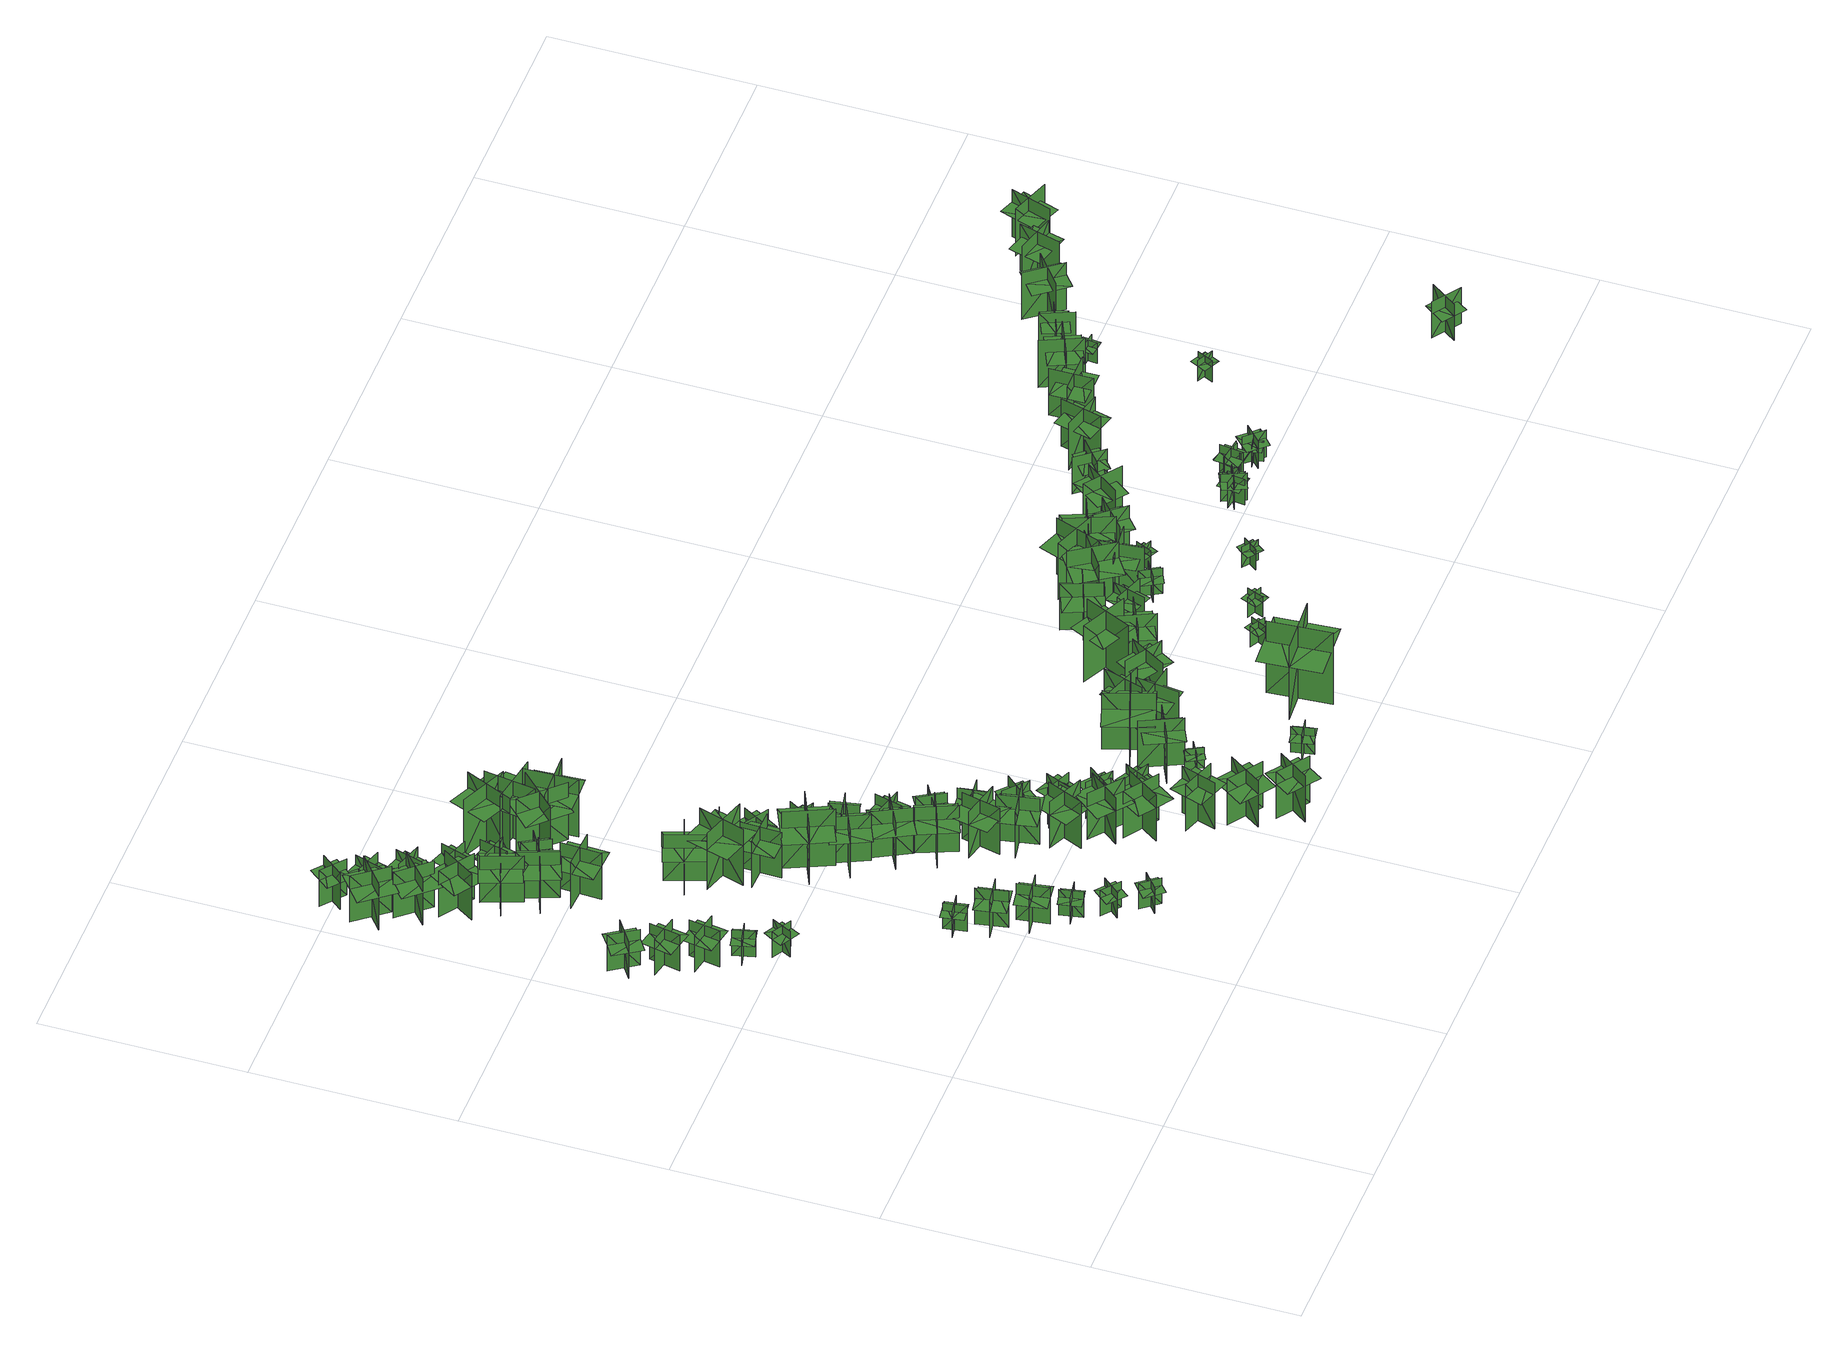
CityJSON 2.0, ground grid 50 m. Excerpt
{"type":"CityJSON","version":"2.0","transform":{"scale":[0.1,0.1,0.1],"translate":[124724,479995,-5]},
"CityObjects":{
"tree1":{"type":"SolitaryVegetationObject","geometry":[{"type":"MultiSurface","lod":"1","boundaries":[[[0,1,2]],[[0,2,3]],[[4,5,6]],[[4,6,7]],[[8,9,10]],[[8,10,11]],[[8,11,12]],[[8,12,13]]]}]},
"tree2":{"type":"SolitaryVegetationObject","geometry":[{"type":"MultiSurface","lod":"1","boundaries":[[[14,15,16]],[[14,16,17]],[[18,19,20]],[[18,20,21]],[[22,23,24]],[[22,24,25]],[[22,25,26]],[[22,26,27]]]}]},
"tree3":{"type":"SolitaryVegetationObject","geometry":[{"type":"MultiSurface","lod":"1","boundaries":[[[28,29,30]],[[28,30,31]],[[32,33,34]],[[32,34,35]],[[36,37,38]],[[36,38,39]],[[36,39,40]],[[36,40,41]]]}]},
"tree4":{"type":"SolitaryVegetationObject","geometry":[{"type":"MultiSurface","lod":"1","boundaries":[[[42,43,44]],[[42,44,45]],[[46,47,48]],[[46,48,49]],[[50,51,52]],[[50,52,53]],[[50,53,54]],[[50,54,55]]]}]},
"tree5":{"type":"SolitaryVegetationObject","geometry":[{"type":"MultiSurface","lod":"1","boundaries":[[[56,57,58]],[[56,58,59]],[[60,61,62]],[[60,62,63]],[[64,65,66]],[[64,66,67]],[[64,67,68]],[[64,68,69]]]}]},
"tree6":{"type":"SolitaryVegetationObject","geometry":[{"type":"MultiSurface","lod":"1","boundaries":[[[70,71,72]],[[70,72,73]],[[74,75,76]],[[74,76,77]],[[78,79,80]],[[78,80,81]],[[78,81,82]],[[78,82,83]]]}]},
"tree7":{"type":"SolitaryVegetationObject","geometry":[{"type":"MultiSurface","lod":"1","boundaries":[[[84,85,86]],[[84,86,87]],[[88,89,90]],[[88,90,91]],[[92,93,94]],[[92,94,95]],[[92,95,96]],[[92,96,97]]]}]},
"tree8":{"type":"SolitaryVegetationObject","geometry":[{"type":"MultiSurface","lod":"1","boundaries":[[[98,99,100]],[[98,100,101]],[[102,103,104]],[[102,104,105]],[[106,107,108]],[[106,108,109]],[[106,109,110]],[[106,110,111]]]}]},
"tree9":{"type":"SolitaryVegetationObject","geometry":[{"type":"MultiSurface","lod":"1","boundaries":[[[112,113,114]],[[112,114,115]],[[116,117,118]],[[116,118,119]],[[120,121,122]],[[120,122,123]],[[120,123,124]],[[120,124,125]]]}]},
"tree10":{"type":"SolitaryVegetationObject","geometry":[{"type":"MultiSurface","lod":"1","boundaries":[[[126,127,128]],[[126,128,129]],[[130,131,132]],[[130,132,133]],[[134,135,136]],[[134,136,137]],[[134,137,138]],[[134,138,139]]]}]},
"tree11":{"type":"SolitaryVegetationObject","geometry":[{"type":"MultiSurface","lod":"1","boundaries":[[[140,141,142]],[[140,142,143]],[[144,145,146]],[[144,146,147]],[[148,149,150]],[[148,150,151]],[[148,151,152]],[[148,152,153]]]}]},
"tree12":{"type":"SolitaryVegetationObject","geometry":[{"type":"MultiSurface","lod":"1","boundaries":[[[154,155,156]],[[154,156,157]],[[158,159,160]],[[158,160,161]],[[162,163,164]],[[162,164,165]],[[162,165,166]],[[162,166,167]]]}]},
"tree13":{"type":"SolitaryVegetationObject","geometry":[{"type":"MultiSurface","lod":"1","boundaries":[[[168,169,170]],[[168,170,171]],[[172,173,174]],[[172,174,175]],[[176,177,178]],[[176,178,179]],[[176,179,180]],[[176,180,181]]]}]},
"tree14":{"type":"SolitaryVegetationObject","geometry":[{"type":"MultiSurface","lod":"1","boundaries":[[[182,183,184]],[[182,184,185]],[[186,187,188]],[[186,188,189]],[[190,191,192]],[[190,192,193]],[[190,193,194]],[[190,194,195]]]}]},
"tree15":{"type":"SolitaryVegetationObject","geometry":[{"type":"MultiSurface","lod":"1","boundaries":[[[196,197,198]],[[196,198,199]],[[200,201,202]],[[200,202,203]],[[204,205,206]],[[204,206,207]],[[204,207,208]],[[204,208,209]]]}]},
"tree16":{"type":"SolitaryVegetationObject","geometry":[{"type":"MultiSurface","lod":"1","boundaries":[[[210,211,212]],[[210,212,213]],[[214,215,216]],[[214,216,217]],[[218,219,220]],[[218,220,221]],[[218,221,222]],[[218,222,223]]]}]},
"tree17":{"type":"SolitaryVegetationObject","geometry":[{"type":"MultiSurface","lod":"1","boundaries":[[[224,225,226]],[[224,226,227]],[[228,229,230]],[[228,230,231]],[[232,233,234]],[[232,234,235]],[[232,235,236]],[[232,236,237]]]}]},
"tree18":{"type":"SolitaryVegetationObject","geometry":[{"type":"MultiSurface","lod":"1","boundaries":[[[238,239,240]],[[238,240,241]],[[242,243,244]],[[242,244,245]],[[246,247,248]],[[246,248,249]],[[246,249,250]],[[246,250,251]]]}]},
"tree19":{"type":"SolitaryVegetationObject","geometry":[{"type":"MultiSurface","lod":"1","boundaries":[[[252,253,254]],[[252,254,255]],[[256,257,258]],[[256,258,259]],[[260,261,262]],[[260,262,263]],[[260,263,264]],[[260,264,265]]]}]},
"tree20":{"type":"SolitaryVegetationObject","geometry":[{"type":"MultiSurface","lod":"1","boundaries":[[[266,267,268]],[[266,268,269]],[[270,271,272]],[[270,272,273]],[[274,275,276]],[[274,276,277]],[[274,277,278]],[[274,278,279]]]}]},
"tree21":{"type":"SolitaryVegetationObject","geometry":[{"type":"MultiSurface","lod":"1","boundaries":[[[280,281,282]],[[280,282,283]],[[284,285,286]],[[284,286,287]],[[288,289,290]],[[288,290,291]],[[288,291,292]],[[288,292,293]]]}]},
"tree22":{"type":"SolitaryVegetationObject","geometry":[{"type":"MultiSurface","lod":"1","boundaries":[[[294,295,296]],[[294,296,297]],[[298,299,300]],[[298,300,301]],[[302,303,304]],[[302,304,305]],[[302,305,306]],[[302,306,307]]]}]},
"tree23":{"type":"SolitaryVegetationObject","geometry":[{"type":"MultiSurface","lod":"1","boundaries":[[[308,309,310]],[[308,310,311]],[[312,313,314]],[[312,314,315]],[[316,317,318]],[[316,318,319]],[[316,319,320]],[[316,320,321]]]}]},
"tree24":{"type":"SolitaryVegetationObject","geometry":[{"type":"MultiSurface","lod":"1","boundaries":[[[322,323,324]],[[322,324,325]],[[326,327,328]],[[326,328,329]],[[330,331,332]],[[330,332,333]],[[330,333,334]],[[330,334,335]]]}]},
"tree25":{"type":"SolitaryVegetationObject","geometry":[{"type":"MultiSurface","lod":"1","boundaries":[[[336,337,338]],[[336,338,339]],[[340,341,342]],[[340,342,343]],[[344,345,346]],[[344,346,347]],[[344,347,348]],[[344,348,349]]]}]},
"tree26":{"type":"SolitaryVegetationObject","geometry":[{"type":"MultiSurface","lod":"1","boundaries":[[[350,351,352]],[[350,352,353]],[[354,355,356]],[[354,356,357]],[[358,359,360]],[[358,360,361]],[[358,361,362]],[[358,362,363]]]}]},
"tree27":{"type":"SolitaryVegetationObject","geometry":[{"type":"MultiSurface","lod":"1","boundaries":[[[364,365,366]],[[364,366,367]],[[368,369,370]],[[368,370,371]],[[372,373,374]],[[372,374,375]],[[372,375,376]],[[372,376,377]]]}]},
"tree28":{"type":"SolitaryVegetationObject","geometry":[{"type":"MultiSurface","lod":"1","boundaries":[[[378,379,380]],[[378,380,381]],[[382,383,384]],[[382,384,385]],[[386,387,388]],[[386,388,389]],[[386,389,390]],[[386,390,391]]]}]},
"tree29":{"type":"SolitaryVegetationObject","geometry":[{"type":"MultiSurface","lod":"1","boundaries":[[[392,393,394]],[[392,394,395]],[[396,397,398]],[[396,398,399]],[[400,401,402]],[[400,402,403]],[[400,403,404]],[[400,404,405]]]}]},
"tree30":{"type":"SolitaryVegetationObject","geometry":[{"type":"MultiSurface","lod":"1","boundaries":[[[406,407,408]],[[406,408,409]],[[410,411,412]],[[410,412,413]],[[414,415,416]],[[414,416,417]],[[414,418,419]],[[414,419,415]]]}]},
"tree31":{"type":"SolitaryVegetationObject","geometry":[{"type":"MultiSurface","lod":"1","boundaries":[[[420,421,422]],[[420,422,423]],[[424,425,426]],[[424,426,427]],[[428,429,430]],[[428,430,431]],[[428,431,432]],[[428,432,433]]]}]},
"tree32":{"type":"SolitaryVegetationObject","geometry":[{"type":"MultiSurface","lod":"1","boundaries":[[[434,435,436]],[[434,436,437]],[[438,439,440]],[[438,440,441]],[[442,443,444]],[[442,444,445]],[[442,445,446]],[[442,446,447]]]}]},
"tree33":{"type":"SolitaryVegetationObject","geometry":[{"type":"MultiSurface","lod":"1","boundaries":[[[448,449,450]],[[448,450,451]],[[452,453,454]],[[452,454,455]],[[456,457,458]],[[456,458,459]],[[456,459,460]],[[456,460,461]]]}]},
"tree34":{"type":"SolitaryVegetationObject","geometry":[{"type":"MultiSurface","lod":"1","boundaries":[[[462,463,464]],[[462,464,465]],[[466,467,468]],[[466,468,469]],[[470,471,472]],[[470,472,473]],[[470,474,475]],[[470,475,471]]]}]},
"tree35":{"type":"SolitaryVegetationObject","geometry":[{"type":"MultiSurface","lod":"1","boundaries":[[[476,477,478]],[[476,478,479]],[[480,481,482]],[[480,482,483]],[[484,485,486]],[[484,486,487]],[[484,487,488]],[[484,488,489]]]}]},
"tree36":{"type":"SolitaryVegetationObject","geometry":[{"type":"MultiSurface","lod":"1","boundaries":[[[490,491,492]],[[490,492,493]],[[494,495,496]],[[494,496,497]],[[498,499,500]],[[498,500,501]],[[498,502,503]],[[498,503,499]]]}]},
"tree37":{"type":"SolitaryVegetationObject","geometry":[{"type":"MultiSurface","lod":"1","boundaries":[[[504,505,506]],[[504,506,507]],[[508,509,510]],[[508,510,511]],[[512,513,514]],[[512,514,515]],[[512,515,516]],[[512,516,517]]]}]},
"tree38":{"type":"SolitaryVegetationObject","geometry":[{"type":"MultiSurface","lod":"1","boundaries":[[[518,519,520]],[[518,520,521]],[[522,523,524]],[[522,524,525]],[[526,527,528]],[[526,528,529]],[[526,529,530]],[[526,530,531]]]}]},
"tree39":{"type":"SolitaryVegetationObject","geometry":[{"type":"MultiSurface","lod":"1","boundaries":[[[532,533,534]],[[532,534,535]],[[536,537,538]],[[536,538,539]],[[540,541,542]],[[540,542,543]],[[540,544,545]],[[540,545,541]]]}]},
"tree40":{"type":"SolitaryVegetationObject","geometry":[{"type":"MultiSurface","lod":"1","boundaries":[[[546,547,548]],[[546,548,549]],[[550,551,552]],[[550,552,553]],[[554,555,556]],[[554,556,557]],[[554,557,558]],[[554,558,559]]]}]},
"tree41":{"type":"SolitaryVegetationObject","geometry":[{"type":"MultiSurface","lod":"1","boundaries":[[[560,561,562]],[[560,562,563]],[[564,565,566]],[[564,566,567]],[[568,569,570]],[[568,570,571]],[[568,571,572]],[[568,572,573]]]}]},
"tree42":{"type":"SolitaryVegetationObject","geometry":[{"type":"MultiSurface","lod":"1","boundaries":[[[574,575,576]],[[574,576,577]],[[578,579,580]],[[578,580,581]],[[582,583,584]],[[582,584,585]],[[582,585,586]],[[582,586,587]]]}]},
"tree43":{"type":"SolitaryVegetationObject","geometry":[{"type":"MultiSurface","lod":"1","boundaries":[[[588,589,590]],[[588,590,591]],[[592,593,594]],[[592,594,595]],[[596,597,598]],[[596,598,599]],[[596,599,600]],[[596,600,601]]]}]},
"tree44":{"type":"SolitaryVegetationObject","geometry":[{"type":"MultiSurface","lod":"1","boundaries":[[[602,603,604]],[[602,604,605]],[[606,607,608]],[[606,608,609]],[[610,611,612]],[[610,612,613]],[[610,613,614]],[[610,614,615]]]}]},
"tree45":{"type":"SolitaryVegetationObject","geometry":[{"type":"MultiSurface","lod":"1","boundaries":[[[616,617,618]],[[616,618,619]],[[620,621,622]],[[620,622,623]],[[624,625,626]],[[624,626,627]],[[624,627,628]],[[624,628,629]]]}]},
"tree46":{"type":"SolitaryVegetationObject","geometry":[{"type":"MultiSurface","lod":"1","boundaries":[[[630,631,632]],[[630,632,633]],[[634,635,636]],[[634,636,637]],[[638,639,640]],[[638,640,641]],[[638,641,642]],[[638,642,643]]]}]},
"tree47":{"type":"SolitaryVegetationObject","geometry":[{"type":"MultiSurface","lod":"1","boundaries":[[[644,645,646]],[[644,646,647]],[[648,649,650]],[[648,650,651]],[[652,653,654]],[[652,654,655]],[[652,655,656]],[[652,656,657]]]}]},
"tree48":{"type":"SolitaryVegetationObject","geometry":[{"type":"MultiSurface","lod":"1","boundaries":[[[658,659,660]],[[658,660,661]],[[662,663,664]],[[662,664,665]],[[666,667,668]],[[666,668,669]],[[666,669,670]],[[666,670,671]]]}]},
"tree49":{"type":"SolitaryVegetationObject","geometry":[{"type":"MultiSurface","lod":"1","boundaries":[[[672,673,674]],[[672,674,675]],[[676,677,678]],[[676,678,679]],[[680,681,682]],[[680,682,683]],[[680,683,684]],[[680,684,685]]]}]},
"tree50":{"type":"SolitaryVegetationObject","geometry":[{"type":"MultiSurface","lod":"1","boundaries":[[[686,687,688]],[[686,688,689]],[[690,691,692]],[[690,692,693]],[[694,695,696]],[[694,696,697]],[[694,697,698]],[[694,698,699]]]}]},
"tree51":{"type":"SolitaryVegetationObject","geometry":[{"type":"MultiSurface","lod":"1","boundaries":[[[700,701,702]],[[700,702,703]],[[704,705,706]],[[704,706,707]],[[708,709,710]],[[708,710,711]],[[708,711,712]],[[708,712,713]]]}]},
"tree52":{"type":"SolitaryVegetationObject","geometry":[{"type":"MultiSurface","lod":"1","boundaries":[[[714,715,716]],[[714,716,717]],[[718,719,720]],[[718,720,721]],[[722,723,724]],[[722,724,725]],[[722,725,726]],[[722,726,727]]]}]},
"tree53":{"type":"SolitaryVegetationObject","geometry":[{"type":"MultiSurface","lod":"1","boundaries":[[[728,729,730]],[[728,730,731]],[[732,733,734]],[[732,734,735]],[[736,737,738]],[[736,738,739]],[[736,739,740]],[[736,740,741]]]}]},
"tree54":{"type":"SolitaryVegetationObject","geometry":[{"type":"MultiSurface","lod":"1","boundaries":[[[742,743,744]],[[742,744,745]],[[746,747,748]],[[746,748,749]],[[750,751,752]],[[750,752,753]],[[750,753,754]],[[750,754,755]]]}]},
"tree55":{"type":"SolitaryVegetationObject","geometry":[{"type":"MultiSurface","lod":"1","boundaries":[[[756,757,758]],[[756,758,759]],[[760,761,762]],[[760,762,763]],[[764,765,766]],[[764,766,767]],[[764,768,769]],[[764,769,765]]]}]},
"tree56":{"type":"SolitaryVegetationObject","geometry":[{"type":"MultiSurface","lod":"1","boundaries":[[[770,771,772]],[[770,772,773]],[[774,775,776]],[[774,776,777]],[[778,779,780]],[[778,780,781]],[[778,781,782]],[[778,782,783]]]}]},
"tree57":{"type":"SolitaryVegetationObject","geometry":[{"type":"MultiSurface","lod":"1","boundaries":[[[784,785,786]],[[784,786,787]],[[788,789,790]],[[788,790,791]],[[792,793,794]],[[792,794,795]],[[792,795,796]],[[792,796,797]]]}]},
"tree58":{"type":"SolitaryVegetationObject","geometry":[{"type":"MultiSurface","lod":"1","boundaries":[[[798,799,800]],[[798,800,801]],[[802,803,804]],[[802,804,805]],[[806,807,808]],[[806,808,809]],[[806,810,811]],[[806,811,807]]]}]},
"tree59":{"type":"SolitaryVegetationObject","geometry":[{"type":"MultiSurface","lod":"1","boundaries":[[[812,813,814]],[[812,814,815]],[[816,817,818]],[[816,818,819]],[[820,821,822]],[[820,822,823]],[[820,823,824]],[[820,824,825]]]}]},
"tree60":{"type":"SolitaryVegetationObject","geometry":[{"type":"MultiSurface","lod":"1","boundaries":[[[826,827,828]],[[826,828,829]],[[830,831,832]],[[830,832,833]],[[834,835,836]],[[834,836,837]],[[834,838,839]],[[834,839,835]]]}]},
"tree61":{"type":"SolitaryVegetationObject","geometry":[{"type":"MultiSurface","lod":"1","boundaries":[[[840,841,842]],[[840,842,843]],[[844,845,846]],[[844,846,847]],[[848,849,850]],[[848,850,851]],[[848,851,852]],[[848,852,853]]]}]},
"tree62":{"type":"SolitaryVegetationObject","geometry":[{"type":"MultiSurface","lod":"1","boundaries":[[[854,855,856]],[[854,856,857]],[[858,859,860]],[[858,860,861]],[[862,863,864]],[[862,864,865]],[[862,865,866]],[[862,866,867]]]}]},
"tree63":{"type":"SolitaryVegetationObject","geometry":[{"type":"MultiSurface","lod":"1","boundaries":[[[868,869,870]],[[868,870,871]],[[872,873,874]],[[872,874,875]],[[876,877,878]],[[876,878,879]],[[876,880,881]],[[876,881,877]]]}]},
"tree64":{"type":"SolitaryVegetationObject","geometry":[{"type":"MultiSurface","lod":"1","boundaries":[[[882,883,884]],[[882,884,885]],[[886,887,888]],[[886,888,889]],[[890,891,892]],[[890,892,893]],[[890,893,894]],[[890,894,895]]]}]},
"tree65":{"type":"SolitaryVegetationObject","geometry":[{"type":"MultiSurface","lod":"1","boundaries":[[[896,897,898]],[[896,898,899]],[[900,901,902]],[[900,902,903]],[[904,905,906]],[[904,906,907]],[[904,907,908]],[[904,908,909]]]}]},
"tree66":{"type":"SolitaryVegetationObject","geometry":[{"type":"MultiSurface","lod":"1","boundaries":[[[910,911,912]],[[910,912,913]],[[914,915,916]],[[914,916,917]],[[918,919,920]],[[918,920,921]],[[918,922,923]],[[918,923,919]]]}]},
"tree67":{"type":"SolitaryVegetationObject","geometry":[{"type":"MultiSurface","lod":"1","boundaries":[[[924,925,926]],[[924,926,927]],[[928,929,930]],[[928,930,931]],[[932,933,934]],[[932,934,935]],[[932,935,936]],[[932,936,937]]]}]},
"tree68":{"type":"SolitaryVegetationObject","geometry":[{"type":"MultiSurface","lod":"1","boundaries":[[[938,939,940]],[[938,940,941]],[[942,943,944]],[[942,944,945]],[[946,947,948]],[[946,948,949]],[[946,949,950]],[[946,950,951]]]}]},
"tree69":{"type":"SolitaryVegetationObject","geometry":[{"type":"MultiSurface","lod":"1","boundaries":[[[952,953,954]],[[952,954,955]],[[956,957,958]],[[956,958,959]],[[960,961,962]],[[960,962,963]],[[960,963,964]],[[960,964,965]]]}]},
"tree70":{"type":"SolitaryVegetationObject","geometry":[{"type":"MultiSurface","lod":"1","boundaries":[[[966,967,968]],[[966,968,969]],[[970,971,972]],[[970,972,973]],[[974,975,976]],[[974,976,977]],[[974,978,979]],[[974,979,975]]]}]},
"tree71":{"type":"SolitaryVegetationObject","geometry":[{"type":"MultiSurface","lod":"1","boundaries":[[[980,981,982]],[[980,982,983]],[[984,985,986]],[[984,986,987]],[[988,989,990]],[[988,990,991]],[[988,991,992]],[[988,992,993]]]}]},
"tree72":{"type":"SolitaryVegetationObject","geometry":[{"type":"MultiSurface","lod":"1","boundaries":[[[994,995,996]],[[994,996,997]],[[998,999,1000]],[[998,1000,1001]],[[1002,1003,1004]],[[1002,1004,1005]],[[1002,1005,1006]],[[1002,1006,1007]]]}]},
"tree73":{"type":"SolitaryVegetationObject","geometry":[{"type":"MultiSurface","lod":"1","boundaries":[[[1008,1009,1010]],[[1008,1010,1011]],[[1012,1013,1014]],[[1012,1014,1015]],[[1016,1017,1018]],[[1016,1018,1019]],[[1016,1019,1020]],[[1016,1020,1021]]]}]},
"tree74":{"type":"SolitaryVegetationObject","geometry":[{"type":"MultiSurface","lod":"1","boundaries":[[[1022,1023,1024]],[[1022,1024,1025]],[[1026,1027,1028]],[[1026,1028,1029]],[[1030,1031,1032]],[[1030,1032,1033]],[[1030,1033,1034]],[[1030,1034,1035]]]}]},
"tree75":{"type":"SolitaryVegetationObject","geometry":[{"type":"MultiSurface","lod":"1","boundaries":[[[1036,1037,1038]],[[1036,1038,1039]],[[1040,1041,1042]],[[1040,1042,1043]],[[1044,1045,1046]],[[1044,1046,1047]],[[1044,1048,1049]],[[1044,1049,1045]]]}]},
"tree76":{"type":"SolitaryVegetationObject","geometry":[{"type":"MultiSurface","lod":"1","boundaries":[[[1050,1051,1052]],[[1050,1052,1053]],[[1054,1055,1056]],[[1054,1056,1057]],[[1058,1059,1060]],[[1058,1060,1061]],[[1058,1062,1063]],[[1058,1063,1059]]]}]},
"tree77":{"type":"SolitaryVegetationObject","geometry":[{"type":"MultiSurface","lod":"1","boundaries":[[[1064,1065,1066]],[[1064,1066,1067]],[[1068,1069,1070]],[[1068,1070,1071]],[[1072,1073,1074]],[[1072,1074,1075]],[[1072,1075,1076]],[[1072,1076,1077]]]}]},
"tree78":{"type":"SolitaryVegetationObject","geometry":[{"type":"MultiSurface","lod":"1","boundaries":[[[1078,1079,1080]],[[1078,1080,1081]],[[1082,1083,1084]],[[1082,1084,1085]],[[1086,1087,1088]],[[1086,1088,1089]],[[1086,1089,1090]],[[1086,1090,1091]]]}]},
"tree79":{"type":"SolitaryVegetationObject","geometry":[{"type":"MultiSurface","lod":"1","boundaries":[[[1092,1093,1094]],[[1092,1094,1095]],[[1096,1097,1098]],[[1096,1098,1099]],[[1100,1101,1102]],[[1100,1102,1103]],[[1100,1104,1105]],[[1100,1105,1101]]]}]},
"tree80":{"type":"SolitaryVegetationObject","geometry":[{"type":"MultiSurface","lod":"1","boundaries":[[[1106,1107,1108]],[[1106,1108,1109]],[[1110,1111,1112]],[[1110,1112,1113]],[[1114,1115,1116]],[[1114,1116,1117]],[[1114,1117,1118]],[[1114,1118,1119]]]}]},
"tree81":{"type":"SolitaryVegetationObject","geometry":[{"type":"MultiSurface","lod":"1","boundaries":[[[1120,1121,1122]],[[1120,1122,1123]],[[1124,1125,1126]],[[1124,1126,1127]],[[1128,1129,1130]],[[1128,1130,1131]],[[1128,1131,1132]],[[1128,1132,1133]]]}]},
"tree82":{"type":"SolitaryVegetationObject","geometry":[{"type":"MultiSurface","lod":"1","boundaries":[[[1134,1135,1136]],[[1134,1136,1137]],[[1138,1139,1140]],[[1138,1140,1141]],[[1142,1143,1144]],[[1142,1144,1145]],[[1142,1145,1146]],[[1142,1146,1147]]]}]},
"tree83":{"type":"SolitaryVegetationObject","geometry":[{"type":"MultiSurface","lod":"1","boundaries":[[[1148,1149,1150]],[[1148,1150,1151]],[[1152,1153,1154]],[[1152,1154,1155]],[[1156,1157,1158]],[[1156,1158,1159]],[[1156,1159,1160]],[[1156,1160,1161]]]}]},
"tree84":{"type":"SolitaryVegetationObject","geometry":[{"type":"MultiSurface","lod":"1","boundaries":[[[1162,1163,1164]],[[1162,1164,1165]],[[1166,1167,1168]],[[1166,1168,1169]],[[1170,1171,1172]],[[1170,1172,1173]],[[1170,1174,1175]],[[1170,1175,1171]]]}]},
"tree85":{"type":"SolitaryVegetationObject","geometry":[{"type":"MultiSurface","lod":"1","boundaries":[[[1176,1177,1178]],[[1176,1178,1179]],[[1180,1181,1182]],[[1180,1182,1183]],[[1184,1185,1186]],[[1184,1186,1187]],[[1184,1188,1189]],[[1184,1189,1185]]]}]},
"tree86":{"type":"SolitaryVegetationObject","geometry":[{"type":"MultiSurface","lod":"1","boundaries":[[[1190,1191,1192]],[[1190,1192,1193]],[[1194,1195,1196]],[[1194,1196,1197]],[[1198,1199,1200]],[[1198,1200,1201]],[[1198,1202,1203]],[[1198,1203,1199]]]}]},
"tree87":{"type":"SolitaryVegetationObject","geometry":[{"type":"MultiSurface","lod":"1","boundaries":[[[1204,1205,1206]],[[1204,1206,1207]],[[1208,1209,1210]],[[1208,1210,1211]],[[1212,1213,1214]],[[1212,1214,1215]],[[1212,1215,1216]],[[1212,1216,1217]]]}]},
"tree88":{"type":"SolitaryVegetationObject","geometry":[{"type":"MultiSurface","lod":"1","boundaries":[[[1218,1219,1220]],[[1218,1220,1221]],[[1222,1223,1224]],[[1222,1224,1225]],[[1226,1227,1228]],[[1226,1228,1229]],[[1226,1229,1230]],[[1226,1230,1231]]]}]},
"tree89":{"type":"SolitaryVegetationObject","geometry":[{"type":"MultiSurface","lod":"1","boundaries":[[[1232,1233,1234]],[[1232,1234,1235]],[[1236,1237,1238]],[[1236,1238,1239]],[[1240,1241,1242]],[[1240,1242,1243]],[[1240,1244,1245]],[[1240,1245,1241]]]}]},
"tree90":{"type":"SolitaryVegetationObject","geometry":[{"type":"MultiSurface","lod":"1","boundaries":[[[1246,1247,1248]],[[1246,1248,1249]],[[1250,1251,1252]],[[1250,1252,1253]],[[1254,1255,1256]],[[1254,1256,1257]],[[1254,1257,1258]],[[1254,1258,1259]]]}]},
"tree91":{"type":"SolitaryVegetationObject","geometry":[{"type":"MultiSurface","lod":"1","boundaries":[[[1260,1261,1262]],[[1260,1262,1263]],[[1264,1265,1266]],[[1264,1266,1267]],[[1268,1269,1270]],[[1268,1270,1271]],[[1268,1272,1273]],[[1268,1273,1269]]]}]},
"tree92":{"type":"SolitaryVegetationObject","geometry":[{"type":"MultiSurface","lod":"1","boundaries":[[[1274,1275,1276]],[[1274,1276,1277]],[[1278,1279,1280]],[[1278,1280,1281]],[[1282,1283,1284]],[[1282,1284,1285]],[[1282,1286,1287]],[[1282,1287,1283]]]}]},
"tree93":{"type":"SolitaryVegetationObject","geometry":[{"type":"MultiSurface","lod":"1","boundaries":[[[1288,1289,1290]],[[1288,1290,1291]],[[1292,1293,1294]],[[1292,1294,1295]],[[1296,1297,1298]],[[1296,1298,1299]],[[1296,1300,1301]],[[1296,1301,1297]]]}]}
},
"vertices":[
[64,1291,17],[129,1335,17],[129,1335,125],[64,1291,125],[115,1281,17],[72,1345,17],[72,1345,125],[115,1281,125],[115,1281,95],[147,1303,95],[104,1367,95],[72,1345,95],[40,1324,95],[83,1259,95],
[171,1225,15],[96,1240,15],[96,1240,123],[171,1225,123],[143,1268,15],[128,1192,15],[128,1192,123],[143,1268,123],[143,1268,93],[105,1276,93],[90,1200,93],[128,1192,93],[166,1184,93],[181,1260,93],
[215,1146,12],[139,1160,12],[139,1160,120],[215,1146,120],[186,1189,12],[173,1112,12],[173,1112,120],[186,1189,120],[186,1189,90],[148,1195,90],[135,1119,90],[173,1112,90],[211,1106,90],[224,1182,90],
[247,1080,13],[193,1067,13],[193,1067,90],[247,1080,90],[216,1099,13],[229,1046,13],[229,1046,90],[216,1099,90],[216,1099,68],[189,1093,68],[202,1039,68],[229,1046,68],[256,1052,68],[243,1106,68],
[255,974,12],[281,1023,12],[281,1023,89],[255,974,89],[290,984,12],[241,1011,12],[241,1011,89],[290,984,89],[290,984,67],[303,1009,67],[255,1035,67],[241,1011,67],[228,987,67],[277,960,67],
[35,1874,17],[113,1936,17],[113,1936,155],[35,1874,155],[101,1866,17],[39,1944,17],[39,1944,155],[101,1866,155],[101,1866,117],[140,1897,117],[78,1975,117],[39,1944,117],[0,1913,117],[62,1835,117],
[452,680,18],[460,625,18],[460,625,95],[452,680,95],[430,650,18],[485,659,18],[485,659,95],[430,650,95],[430,650,73],[434,623,73],[489,631,73],[485,659,73],[481,686,73],[426,678,73],
[84,1786,16],[159,1852,16],[159,1852,154],[84,1786,154],[150,1782,16],[84,1856,16],[84,1856,154],[150,1782,154],[150,1782,115],[188,1815,115],[121,1889,115],[84,1856,115],[47,1823,115],[113,1749,115],
[506,542,15],[493,618,15],[493,618,123],[506,542,123],[536,584,15],[460,571,15],[460,571,123],[536,584,123],[536,584,93],[530,622,93],[454,609,93],[460,571,93],[467,533,93],[543,546,93],
[201,1705,18],[119,1760,18],[119,1760,156],[201,1705,156],[189,1770,18],[134,1688,18],[134,1688,156],[189,1770,156],[189,1770,117],[147,1798,117],[92,1715,117],[134,1688,117],[175,1660,117],[230,1743,117],
[577,503,16],[501,492,16],[501,492,124],[577,503,124],[536,534,16],[547,458,16],[547,458,124],[536,534,124],[536,534,94],[497,528,94],[509,452,94],[547,458,94],[586,463,94],[574,540,94],
[121,1980,18],[65,2025,18],[65,2025,127],[121,1980,127],[115,2032,18],[70,1977,18],[70,1977,127],[115,2032,127],[115,2032,98],[89,2054,98],[43,1999,98],[70,1977,98],[96,1955,98],[142,2010,98],
[195,1690,18],[229,1596,18],[229,1596,156],[195,1690,156],[167,1630,18],[260,1664,18],[260,1664,156],[167,1630,156],[167,1630,118],[184,1583,118],[277,1617,118],[260,1664,118],[243,1711,118],[150,1677,118],
[121,1898,16],[143,1966,16],[143,1966,124],[121,1898,124],[168,1922,16],[99,1944,16],[99,1944,124],[168,1922,124],[168,1922,95],[178,1955,95],[110,1977,95],[99,1944,95],[89,1911,95],[157,1889,95],
[562,415,16],[616,425,16],[616,425,93],[562,415,93],[592,394,16],[582,449,16],[582,449,93],[592,394,93],[592,394,71],[619,399,71],[609,454,71],[582,449,71],[555,444,71],[565,389,71],
[270,1525,17],[235,1618,17],[235,1618,156],[270,1525,156],[298,1586,17],[205,1550,17],[205,1550,156],[298,1586,156],[298,1586,117],[280,1632,117],[187,1597,117],[205,1550,117],[222,1504,117],[315,1539,117],
[141,1863,19],[210,1842,19],[210,1842,127],[141,1863,127],[166,1817,19],[187,1885,19],[187,1885,127],[166,1817,127],[166,1817,98],[199,1807,98],[220,1875,98],[187,1885,98],[154,1895,98],[133,1827,98],
[614,322,17],[650,364,17],[650,364,94],[614,322,94],[651,325,17],[608,360,17],[608,360,94],[651,325,94],[651,325,72],[669,346,72],[626,381,72],[608,360,72],[591,339,72],[633,303,72],
[344,1486,17],[244,1490,17],[244,1490,156],[344,1486,156],[299,1535,17],[295,1435,17],[295,1435,156],[299,1535,156],[299,1535,117],[250,1537,117],[245,1438,117],[295,1435,117],[345,1433,117],[349,1533,117],
[260,1747,20],[193,1771,20],[193,1771,129],[260,1747,129],[238,1794,20],[214,1727,20],[214,1727,129],[238,1794,129],[238,1794,100],[205,1806,100],[181,1739,100],[214,1727,100],[246,1715,100],[270,1783,100],
[655,247,17],[698,282,17],[698,282,94],[655,247,94],[692,243,17],[657,286,17],[657,286,94],[692,243,94],[692,243,73],[713,260,73],[679,303,73],[657,286,73],[636,268,73],[671,225,73],
[281,1718,18],[263,1648,18],[263,1648,126],[281,1718,126],[236,1691,18],[305,1673,18],[305,1673,126],[236,1691,126],[236,1691,98],[227,1657,98],[297,1640,98],[305,1673,98],[314,1706,98],[245,1724,98],
[286,1579,18],[348,1615,18],[348,1615,126],[286,1579,126],[336,1566,18],[300,1628,18],[300,1628,126],[336,1566,126],[336,1566,98],[366,1584,98],[330,1645,98],[300,1628,98],[270,1611,98],[307,1549,98],
[397,1324,19],[430,1230,19],[430,1230,157],[397,1324,157],[368,1264,19],[462,1297,19],[462,1297,157],[368,1264,157],[368,1264,118],[385,1217,118],[479,1250,118],[462,1297,118],[446,1344,118],[352,1311,118],
[402,1221,19],[519,1185,19],[519,1185,188],[402,1221,188],[440,1149,19],[476,1265,19],[476,1265,188],[440,1149,188],[440,1149,140],[499,1131,140],[534,1248,140],[476,1265,140],[417,1283,140],[382,1167,140],
[541,1127,18],[442,1130,18],[442,1130,156],[541,1127,156],[496,1175,18],[493,1076,18],[493,1076,156],[496,1175,156],[496,1175,118],[446,1177,118],[444,1077,118],[493,1076,118],[543,1074,118],[546,1174,118],
[525,1087,17],[574,976,17],[574,976,187],[525,1087,187],[495,1011,17],[606,1061,17],[606,1061,187],[495,1011,187],[495,1011,139],[520,956,139],[631,1006,139],[606,1061,139],[581,1117,139],[470,1067,139],
[634,973,19],[543,931,19],[543,931,158],[634,973,158],[572,996,19],[613,905,19],[613,905,158],[572,996,158],[572,996,119],[526,975,119],[568,885,119],[613,905,119],[659,926,119],[617,1017,119],
[556,1246,21],[488,1226,21],[488,1226,129],[556,1246,129],[510,1271,21],[531,1202,21],[531,1202,129],[510,1271,129],[510,1271,101],[477,1261,101],[497,1192,101],[531,1202,101],[564,1212,101],[543,1281,101],
[464,1572,13],[373,1665,13],[373,1665,186],[464,1572,186],[464,1675,13],[372,1584,13],[372,1584,186],[464,1675,186],[456,1580,141],[373,1665,141],[336,1629,141],[420,1544,141],[493,1616,141],[410,1701,141],
[604,844,18],[692,890,18],[692,890,157],[604,844,157],[667,824,18],[621,912,18],[621,912,157],[667,824,157],[667,824,118],[711,847,118],[665,935,118],[621,912,118],[577,889,118],[623,801,118],
[589,1141,17],[528,1178,17],[528,1178,125],[589,1141,125],[576,1192,17],[539,1131,17],[539,1131,125],[576,1192,125],[576,1192,97],[547,1210,97],[510,1148,97],[539,1131,97],[569,1113,97],[606,1174,97],
[731,795,18],[639,758,18],[639,758,156],[731,795,156],[670,822,18],[708,729,18],[708,729,156],[670,822,156],[670,822,117],[624,803,117],[662,711,117],[708,729,117],[754,748,117],[716,840,117],
[334,1775,12],[453,1723,12],[453,1723,184],[334,1775,184],[372,1680,12],[425,1798,12],[425,1798,184],[372,1680,184],[345,1771,140],[453,1723,140],[474,1769,140],[365,1818,140],[324,1724,140],[432,1676,140],
[627,1102,18],[591,1040,18],[591,1040,127],[627,1102,127],[577,1088,18],[639,1052,18],[639,1052,127],[577,1088,127],[577,1088,98],[560,1058,98],[622,1023,98],[639,1052,98],[656,1082,98],[594,1118,98],
[501,1681,12],[373,1702,12],[373,1702,184],[501,1681,184],[441,1764,12],[420,1636,12],[420,1636,184],[441,1764,184],[491,1683,140],[373,1702,140],[365,1652,140],[482,1632,140],[499,1733,140],[382,1753,140],
[749,736,20],[726,639,20],[726,639,159],[749,736,159],[692,701,20],[789,678,20],[789,678,159],[692,701,159],[692,701,120],[681,653,120],[777,630,120],[789,678,120],[800,727,120],[703,750,120],
[664,950,21],[649,1020,21],[649,1020,129],[664,950,129],[692,994,21],[622,979,21],[622,979,129],[692,994,129],[692,994,101],[685,1028,101],[615,1013,101],[622,979,101],[629,946,101],[699,960,101],
[473,1683,15],[478,1553,15],[478,1553,187],[473,1683,187],[404,1608,15],[534,1612,15],[534,1612,187],[404,1608,187],[474,1672,142],[478,1553,142],[529,1555,142],[525,1674,142],[423,1670,142],[427,1552,142],
[789,566,17],[771,664,17],[771,664,155],[789,566,155],[827,621,17],[729,603,17],[729,603,155],[827,621,155],[827,621,117],[818,670,117],[720,652,117],[729,603,117],[738,554,117],[836,572,117],
[714,931,18],[696,861,18],[696,861,126],[714,931,126],[669,904,18],[738,886,18],[738,886,126],[669,904,126],[669,904,98],[660,870,98],[730,852,98],[738,886,98],[747,919,98],[678,937,98],
[848,565,17],[808,474,17],[808,474,156],[848,565,156],[786,541,17],[877,501,17],[877,501,156],[786,541,156],[786,541,117],[766,495,117],[857,455,117],[877,501,117],[897,547,117],[806,587,117],
[720,792,18],[782,829,18],[782,829,126],[720,792,126],[771,779,18],[734,841,18],[734,841,126],[771,779,126],[771,779,98],[801,797,98],[764,859,98],[734,841,98],[705,823,98],[742,762,98],
[839,471,18],[917,409,18],[917,409,157],[839,471,157],[846,405,18],[908,483,18],[908,483,157],[846,405,157],[846,405,118],[885,374,118],[947,452,118],[908,483,118],[869,514,118],[807,436,118],
[833,731,18],[762,723,18],[762,723,127],[833,731,127],[792,763,18],[801,692,18],[801,692,127],[792,763,127],[792,763,98],[758,759,98],[766,688,98],[801,692,98],[835,696,98],[826,767,98],
[954,341,17],[872,397,17],[872,397,156],[954,341,156],[942,406,17],[886,323,17],[886,323,156],[942,406,156],[942,406,117],[901,434,117],[845,351,117],[886,323,117],[927,296,117],[983,378,117],
[868,668,19],[820,615,19],[820,615,127],[868,668,127],[816,665,19],[869,617,19],[869,617,127],[816,665,127],[816,665,99],[793,640,99],[846,591,99],[869,617,99],[892,642,99],[839,690,99],
[965,212,18],[995,299,18],[995,299,157],[965,212,157],[1025,242,18],[938,271,18],[938,271,157],[1025,242,157],[1025,242,121],[1039,284,121],[952,313,121],[938,271,121],[924,229,121],[1011,200,121],
[877,523,18],[905,590,18],[905,590,126],[877,523,126],[925,544,18],[859,571,18],[859,571,126],[925,544,126],[925,544,98],[939,575,98],[873,603,98],[859,571,98],[846,539,98],[912,512,98],
[1004,122,18],[1060,204,18],[1060,204,157],[1004,122,157],[1069,134,18],[987,190,18],[987,190,157],[1069,134,157],[1069,134,118],[1097,175,118],[1015,231,118],[987,190,118],[958,149,118],[1041,93,118],
[959,504,16],[914,448,16],[914,448,124],[959,504,124],[907,498,16],[963,453,16],[963,453,124],[907,498,124],[907,498,96],[886,470,96],[942,426,96],[963,453,96],[984,481,96],[928,525,96],
[945,419,18],[1009,385,18],[1009,385,126],[945,419,126],[961,369,18],[994,432,18],[994,432,126],[961,369,126],[961,369,98],[992,353,98],[1025,416,98],[994,432,98],[964,448,98],[931,385,98],
[1054,28,18],[1108,103,18],[1108,103,157],[1054,28,157],[1120,40,18],[1045,93,18],[1045,93,157],[1120,40,157],[1120,40,121],[1146,76,121],[1071,129,121],[1045,93,121],[1020,57,121],[1095,4,121],
[1125,310,17],[1164,331,17],[1164,331,78],[1125,310,78],[1153,302,17],[1132,340,17],[1132,340,78],[1153,302,78],[1153,302,61],[1172,312,61],[1151,351,61],[1132,340,61],[1112,330,61],[1134,291,61],
[1105,443,17],[1149,347,17],[1149,347,158],[1105,443,158],[1076,364,17],[1173,409,17],[1173,409,158],[1076,364,158],[1108,435,122],[1149,347,122],[1187,365,122],[1146,453,122],[1070,417,122],[1111,329,122],
[1102,461,17],[1218,498,17],[1218,498,187],[1102,461,187],[1174,423,17],[1137,539,17],[1137,539,187],[1174,423,187],[1174,423,139],[1232,442,139],[1195,558,139],[1137,539,139],[1079,521,139],[1116,405,139],
[1275,81,19],[1265,135,19],[1265,135,96],[1275,81,96],[1296,111,19],[1242,101,19],[1242,101,96],[1296,111,96],[1296,111,74],[1291,139,74],[1236,128,74],[1242,101,74],[1247,74,74],[1301,84,74],
[1227,388,16],[1242,494,16],[1242,494,157],[1227,388,157],[1294,439,16],[1188,454,16],[1188,454,157],[1294,439,157],[1228,397,120],[1242,494,120],[1200,500,120],[1186,403,120],[1270,392,120],[1283,488,120],
[1215,471,17],[1247,571,17],[1247,571,157],[1215,471,157],[1274,502,17],[1274,502,157],[1175,534,157],[1175,534,17],[1274,502,113],[1288,544,113],[1208,569,113],[1195,527,113],[1181,486,113],[1261,460,113],
[1290,536,13],[1381,481,13],[1381,481,154],[1290,536,154],[1310,454,13],[1365,545,13],[1365,545,154],[1310,454,154],[1297,531,117],[1381,481,117],[1402,517,117],[1319,567,117],[1276,495,117],[1359,445,117],
[1437,252,17],[1448,98,17],[1448,98,233],[1437,252,233],[1369,175,17],[1523,185,17],[1523,185,233],[1369,175,233],[1369,175,173],[1374,97,173],[1529,108,173],[1523,185,173],[1518,263,173],[1363,252,173],
[1451,595,18],[1335,650,18],[1335,650,188],[1451,595,188],[1423,672,18],[1423,672,188],[1368,556,188],[1368,556,18],[1423,672,134],[1375,695,134],[1331,603,134],[1379,580,134],[1427,557,134],[1471,649,134],
[1498,589,13],[1401,544,13],[1401,544,154],[1498,589,154],[1419,617,13],[1464,521,13],[1464,521,154],[1419,617,154],[1490,585,117],[1401,544,117],[1419,506,117],[1507,547,117],[1472,623,117],[1384,582,117],
[1623,320,4],[1584,341,4],[1584,341,66],[1623,320,66],[1615,348,4],[1594,309,4],[1594,309,66],[1615,348,66],[1615,348,48],[1595,358,48],[1575,319,48],[1594,309,48],[1614,299,48],[1634,338,48],
[1519,667,17],[1483,759,17],[1483,759,156],[1519,667,156],[1546,727,17],[1453,691,17],[1453,691,156],[1546,727,156],[1546,727,117],[1528,774,117],[1435,737,117],[1453,691,117],[1471,645,117],[1564,681,117],
[1537,577,14],[1562,656,14],[1562,656,124],[1537,577,124],[1594,607,14],[1516,633,14],[1516,633,124],[1594,607,124],[1539,584,95],[1562,656,95],[1530,666,95],[1508,594,95],[1570,574,95],[1593,646,95],
[1708,359,11],[1667,376,11],[1667,376,72],[1708,359,72],[1697,386,11],[1680,345,11],[1680,345,72],[1697,386,72],[1697,386,55],[1677,395,55],[1660,354,55],[1680,345,55],[1700,337,55],[1718,377,55],
[1643,755,14],[1542,686,14],[1542,686,183],[1643,755,183],[1563,770,14],[1632,670,14],[1632,670,183],[1563,770,183],[1563,770,136],[1513,736,136],[1581,636,136],[1632,670,136],[1682,704,136],[1614,805,136],
[1642,592,14],[1690,620,14],[1690,620,91],[1642,592,91],[1678,582,14],[1650,630,14],[1650,630,91],[1678,582,91],[1678,582,69],[1702,596,69],[1674,644,69],[1650,630,69],[1626,617,69],[1654,569,69],
[1661,620,14],[1650,726,14],[1650,726,155],[1661,620,155],[1714,686,14],[1608,675,14],[1608,675,155],[1714,686,155],[1660,629,119],[1650,726,119],[1609,722,119],[1619,625,119],[1702,634,119],[1692,731,119],
[1697,754,13],[1583,797,13],[1583,797,182],[1697,754,182],[1664,828,13],[1621,714,13],[1621,714,182],[1664,828,182],[1664,828,135],[1607,849,135],[1564,735,135],[1621,714,135],[1678,692,135],[1721,806,135],
[1666,816,13],[1711,703,13],[1711,703,182],[1666,816,182],[1634,742,13],[1747,787,13],[1747,787,182],[1634,742,182],[1634,742,135],[1656,685,135],[1769,730,135],[1747,787,135],[1724,843,135],[1611,799,135],
[1759,671,14],[1740,631,14],[1740,631,75],[1759,671,75],[1731,661,14],[1771,642,14],[1771,642,75],[1731,661,75],[1731,661,58],[1722,641,58],[1762,622,58],[1771,642,58],[1780,662,58],[1740,681,58],
[1845,445,17],[1818,409,17],[1818,409,79],[1845,445,79],[1815,441,17],[1851,414,17],[1851,414,79],[1815,441,79],[1815,441,62],[1802,423,62],[1838,397,62],[1851,414,62],[1864,432,62],[1829,458,62],
[1716,779,13],[1785,698,13],[1785,698,154],[1716,779,154],[1710,695,13],[1791,764,13],[1791,764,154],[1710,695,154],[1722,772,117],[1785,698,117],[1817,725,117],[1754,800,117],[1690,745,117],[1753,671,117],
[1821,743,14],[1885,828,14],[1885,828,155],[1821,743,155],[1904,755,14],[1819,819,14],[1819,819,155],[1904,755,155],[1826,750,119],[1885,828,119],[1851,853,119],[1793,775,119],[1860,725,119],[1918,803,119],
[2026,559,14],[2018,504,14],[2018,504,91],[2026,559,91],[1996,537,14],[2051,529,14],[2051,529,91],[1996,537,91],[1996,537,70],[1992,510,70],[2047,502,70],[2051,529,70],[2055,557,70],[2000,564,70],
[2012,559,14],[2036,505,14],[2036,505,96],[2012,559,96],[1997,522,14],[2051,546,14],[2051,546,96],[1997,522,96],[1997,522,73],[2010,495,73],[2063,519,73],[2051,546,73],[2039,573,73],[1985,549,73],
[1993,875,13],[1929,824,13],[1929,824,123],[1993,875,123],[1928,882,13],[1980,818,13],[1980,818,123],[1928,882,123],[1988,871,95],[1929,824,95],[1949,798,95],[2008,846,95],[1967,896,95],[1908,849,95],
[2127,562,16],[2068,569,16],[2068,569,98],[2127,562,98],[2103,593,16],[2095,535,16],[2095,535,98],[2103,593,98],[2103,593,75],[2073,597,75],[2066,538,75],[2095,535,75],[2125,531,75],[2132,590,75],
[2095,541,16],[2108,595,16],[2108,595,93],[2095,541,93],[2126,560,16],[2072,573,16],[2072,573,93],[2126,560,93],[2126,560,72],[2133,587,72],[2079,600,72],[2072,573,72],[2066,546,72],[2120,533,72],
[2155,553,20],[2164,510,20],[2164,510,81],[2155,553,81],[2138,529,20],[2182,537,20],[2182,537,81],[2138,529,81],[2138,529,64],[2143,507,64],[2186,516,64],[2182,537,64],[2177,559,64],[2134,550,64],
[2141,553,19],[2181,510,19],[2181,510,101],[2141,553,101],[2139,514,19],[2182,554,19],[2182,554,101],[2139,514,101],[2139,514,78],[2159,492,78],[2203,532,78],[2182,554,78],[2162,575,78],[2119,535,78],
[2074,959,12],[2047,856,12],[2047,856,153],[2074,959,153],[2002,916,12],[2105,889,12],[2105,889,153],[2002,916,153],[2072,950,117],[2047,856,117],[2088,845,117],[2113,939,117],[2031,961,117],[2007,867,117],
[2221,959,14],[2114,959,14],[2114,959,155],[2221,959,155],[2160,1018,14],[2161,912,14],[2161,912,155],[2160,1018,155],[2211,959,119],[2114,959,119],[2114,917,119],[2212,917,119],[2211,1001,119],[2114,1001,119],
[2321,1042,11],[2224,999,11],[2224,999,152],[2321,1042,152],[2243,1072,11],[2286,975,11],[2286,975,152],[2243,1072,152],[2313,1039,116],[2224,999,116],[2241,961,116],[2330,1000,116],[2296,1077,116],[2207,1038,116],
[2404,748,15],[2384,708,15],[2384,708,77],[2404,748,77],[2376,739,15],[2416,719,15],[2416,719,77],[2376,739,77],[2376,739,60],[2366,719,60],[2406,699,60],[2416,719,60],[2426,739,60],[2386,759,60],
[2382,993,14],[2338,998,14],[2338,998,76],[2382,993,76],[2363,1016,14],[2359,972,14],[2359,972,76],[2363,1016,76],[2363,1016,59],[2341,1019,59],[2337,975,59],[2359,972,59],[2381,970,59],[2385,1014,59],
[2333,1060,13],[2409,1092,13],[2409,1092,122],[2333,1060,122],[2393,1035,13],[2361,1112,13],[2361,1112,122],[2393,1035,122],[2339,1063,94],[2409,1092,94],[2396,1122,94],[2327,1093,94],[2352,1032,94],[2421,1061,94],
[2678,289,20],[2745,242,20],[2745,242,129],[2678,289,129],[2687,238,20],[2687,238,129],[2734,304,129],[2734,304,20],[2687,238,94],[2715,218,94],[2752,271,94],[2725,291,94],[2697,310,94],[2659,257,94],
[2444,1180,13],[2509,1097,13],[2509,1097,154],[2444,1180,154],[2434,1097,13],[2518,1162,13],[2518,1162,154],[2434,1097,154],[2449,1173,118],[2509,1097,118],[2542,1122,118],[2482,1199,118],[2416,1147,118],[2476,1071,118],
[2526,1208,15],[2629,1180,15],[2629,1180,155],[2526,1208,155],[2568,1135,15],[2596,1237,15],[2596,1237,155],[2568,1135,155],[2535,1205,119],[2629,1180,119],[2640,1220,119],[2546,1246,119],[2524,1165,119],[2617,1139,119],
[2666,1191,13],[2700,1292,13],[2700,1292,154],[2666,1191,154],[2741,1229,13],[2641,1263,13],[2641,1263,154],[2741,1229,154],[2669,1200,117],[2700,1292,117],[2661,1305,117],[2629,1213,117],[2709,1186,117],[2740,1278,117]
]}
